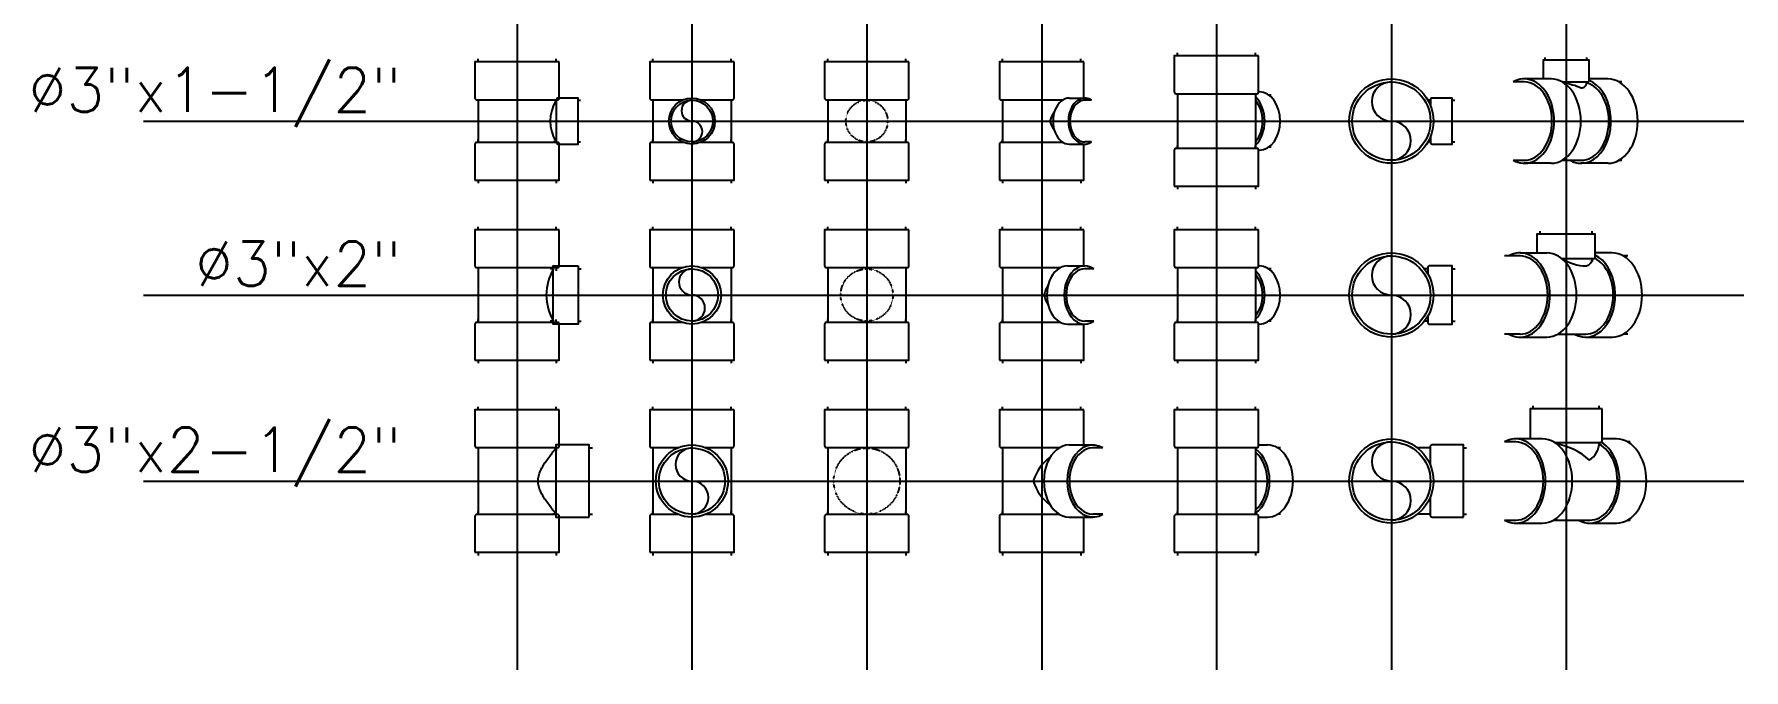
# Model space of a CAD drawing. Header units: inches. Extents: x 71 to 14885, y 6 to 9627.
# Drawn here: x 270 to 2236, y 4136 to 4867 of the extents above; entities that cross this region are included whole.
import ezdxf
from ezdxf.enums import TextEntityAlignment as Align

# ---------------------------------------------------------------- set-up
doc = ezdxf.new("R2010")
doc.units = ezdxf.units.IN
doc.header["$MEASUREMENT"] = 0
doc.linetypes.add('HIDDEN2', pattern=[0.1875, 0.125, -0.0625])
doc.layers.add('PVC', color=3, linetype='Continuous')
doc.layers.add('TEXT', color=2, linetype='Continuous')
doc.styles.add('ROMANS', font='romans', dxfattribs={"width": 0.85, "height": 95})

# ---------------------------------------------------------------- blocks, each defined once
blk = doc.blocks.new('PVC112')
for p, q in [((-25, 24), (-28, 24)), ((0, 24), (3, 24)), ((-25, -24), (-28, -24)), ((0, -24), (3, -24))]:
    blk.add_line(p, q)
blk.add_lwpolyline([(-25, 24.5), (-25, -24.5, 0.414214), (-23, -26.5), (0, -26.5), (0, 26.5), (-23, 26.5, 0.414214)], format="xyb", close=True)
blk = doc.blocks.new('PVC3')
for p, q in [((-43.5, 45), (-47, 45)), ((0, 45), (3.5, 45)), ((-43.5, -45), (-47, -45)), ((0, -45), (3.5, -45))]:
    blk.add_line(p, q)
blk.add_lwpolyline([(0, -48.5), (0, 48.5), (-41.5, 48.5, 0.414214), (-43.5, 46.5), (-43.5, -46.5, 0.414214), (-41.5, -48.5)], format="xyb", close=True)
blk = doc.blocks.new('PT3112')
at = {"ltscale": 0.3}
blk.add_line((-45, 24.5), (-45, -24.5), dxfattribs=at)
at = {"color": 9, "ltscale": 0.3}
blk.add_arc((83.1, 0), 45, 147.769, 212.231, dxfattribs=at)
at = {"ltscale": 0.3}
for p, rotation in [((0, 68), 90), ((0, -68), 270)]:
    blk.add_blockref('PVC3', p, dxfattribs=dict(at, rotation=rotation))
blk.add_blockref('PVC112', (70, 0), dxfattribs=at)
blk = doc.blocks.new('PVC2')
for p, q in [((-28.5, 30), (-32, 30)), ((0, 30), (3.5, 30)), ((-28.5, -30), (-32, -30)), ((0, -30), (3.5, -30))]:
    blk.add_line(p, q)
blk.add_lwpolyline([(0, 33.5), (0, -33.5), (-28.5, -33.5), (-28.5, 33.5)], close=True)
blk = doc.blocks.new('PT32')
at = {"ltscale": 0.3}
blk.add_line((-45, 31.5), (-45, -31.5), dxfattribs=at)
at = {"color": 9, "ltscale": 0.3}
blk.add_lwpolyline([(42, 30, 0.138287), (33.5, 0, 0.138287), (42, -30, 0.138287)], format="xyb", dxfattribs=at)
at = {"ltscale": 0.3}
for p, rotation in [((0, 75), 90), ((0, -75), 270)]:
    blk.add_blockref('PVC3', p, dxfattribs=dict(at, rotation=rotation))
blk.add_blockref('PVC2', (70, 0), dxfattribs=at)
blk = doc.blocks.new('PVC212')
for p, q in [((-38.5, 38), (-42, 38)), ((0, 38), (3.5, 38)), ((-38.5, -38), (-42, -38)), ((0, -38), (3.5, -38))]:
    blk.add_line(p, q)
blk.add_lwpolyline([(0, -41.5), (0, 41.5), (-38.5, 41.5), (-38.5, -41.5)], close=True)
blk = doc.blocks.new('PT3212')
at = {"ltscale": 0.3}
blk.add_line((-45, 38.5), (-45, -38.5), dxfattribs=at)
at = {"color": 9, "ltscale": 0.3}
blk.add_lwpolyline([(45, -38, -0.001066), (43.8, -36.6, -0.003643), (43.4, -36.1, -0.000474), (40.5, -32.5, -0.000975), (39.1, -30.7, -0.010388), (37.5, -28.7, -0.003471), (32.9, -22.3, -0.025749), (30.4, -18.5, -0.015409), (26.8, -11.7, -0.057711), (24.8, -6.1, -0.056727), (24.1, 0, -0.056727), (24.8, 6.1, -0.057711), (26.8, 11.7, -0.015409), (30.4, 18.5, -0.025749), (32.9, 22.3, -0.003471), (37.5, 28.7, -0.010388), (39.1, 30.7, -0.000975), (40.5, 32.5, -0.000474), (43.4, 36.1, -0.003643), (43.8, 36.6, -0.001066), (45, 38)], format="xyb", dxfattribs=at)
at = {"ltscale": 0.3}
for p, rotation in [((0, 82), 90), ((0, -82), 270)]:
    blk.add_blockref('PVC3', p, dxfattribs=dict(at, rotation=rotation))
blk.add_blockref('PVC212', (83, 0), dxfattribs=at)
blk = doc.blocks.new('PT3112A')
at = {"ltscale": 0.3}
for p, q in [((-45, 68), (-45, 71.5)), ((45, 68), (45, 71.5)), ((-45, 24.5), (-45, 21)), ((-45, 24.5), (-45, -24.5)), ((45, 24.5), (45, 21)), ((45, 24.5), (45, -24.5)), ((-45, -24.5), (-45, -21)), ((45, -24.5), (45, -21)), ((-45, -68), (-45, -71.5)), ((45, -68), (45, -71.5))]:
    blk.add_line(p, q, dxfattribs=at)
for points in [[(48.5, 68), (-48.5, 68), (-48.5, 26.5, 0.414214), (-46.5, 24.5), (-10.1, 24.5, 0.414214)], [(10.1, 24.5), (46.5, 24.5, 0.414214), (48.5, 26.5), (48.5, 68)], [(-10.1, -24.5), (-46.5, -24.5, 0.414214), (-48.5, -26.5), (-48.5, -68)], [(-48.5, -68), (48.5, -68), (48.5, -26.5, 0.414214), (46.5, -24.5), (10.1, -24.5, 0.414214)]]:
    blk.add_lwpolyline(points, format="xyb", dxfattribs=at)
blk.add_circle((0, 0), 26.5, dxfattribs=at)
at = {"color": 9, "ltscale": 0.3}
blk.add_circle((0, 0), 24, dxfattribs=at)
for centre, start, end in [((0, 12), 90, 270), ((0, -12), 270, 90)]:
    blk.add_arc(centre, 12, start, end, dxfattribs=at)
blk = doc.blocks.new('PT3112B')
at = {"ltscale": 0.3}
for p, q in [((-45, 24.5), (-45, -24.5)), ((45, 24.5), (45, -24.5))]:
    blk.add_line(p, q, dxfattribs=at)
at = {"color": 9, "linetype": 'HIDDEN2', "ltscale": 0.3}
blk.add_circle((0, 0), 24, dxfattribs=at)
at = {"ltscale": 0.3}
for p, rotation in [((0, 68), 90), ((0, -68), 270)]:
    blk.add_blockref('PVC3', p, dxfattribs=dict(at, rotation=rotation))
blk = doc.blocks.new('PT3112C')
at = {"ltscale": 0.3}
for p, q in [((-45, 68), (-45, 71.5)), ((45, 68), (45, 71.5)), ((-45, 24.5), (-45, 21)), ((-45, 24.5), (-45, -24.5)), ((-45, -24.5), (-45, -21)), ((-45, -68), (-45, -71.5)), ((45, -68), (45, -71.5))]:
    blk.add_line(p, q, dxfattribs=at)
for p, q in [((31.8, 26.5), (49.5, 26.5)), ((31.8, -26.5), (49.5, -26.5))]:
    blk.add_line(p, q)
at = {"color": 9}
for p, q in [((57.4, 24), (49.5, 24)), ((57.4, -24), (49.5, -24))]:
    blk.add_line(p, q, dxfattribs=at)
at = {"ltscale": 0.3}
for points in [[(48.5, 68), (-48.5, 68), (-48.5, 26.5, 0.414214), (-46.5, 24.5), (24.7, 24.5, 0.414214)], [(24.7, -24.5), (-46.5, -24.5, 0.414214), (-48.5, -26.5), (-48.5, -68)], [(-48.5, -68), (48.5, -68), (48.5, -26.5, 0.414214)]]:
    blk.add_lwpolyline(points, format="xyb", dxfattribs=at)
blk.add_lwpolyline([(48.5, 26.5), (48.5, 68)], dxfattribs=at)
at = {"color": 9}
for centre, start, end in [((44, -9.9), 143.9779, 164.0662), ((44, 9.9), 195.9338, 216.0221)]:
    blk.add_arc(centre, 36, start, end, dxfattribs=at)
for centre, start_param, end_param in [((31.8, 0), 0, 3.141593), ((49.5, 0), -0.437862, 3.579454)]:
    blk.add_ellipse(centre, major_axis=(0, 26.5), ratio=0.707107, start_param=start_param, end_param=end_param)
blk.add_ellipse((49.5, 0), major_axis=(0, 24), ratio=0.707107, start_param=0, end_param=3.141593, dxfattribs=at)
blk = doc.blocks.new('PT32D')
at = {"ltscale": 0.3}
for p, q in [((-45, 31.5), (-45, -31.5)), ((45, 31.5), (45, -31.5))]:
    blk.add_line(p, q, dxfattribs=at)
for p, q in [((63, 30), (60, 30)), ((63, -30), (60, -30))]:
    blk.add_line(p, q)
at = {"color": 9}
for major_axis, start_param, end_param in [((0, 33.5), -2.551538, -0.590054), ((0, 30), -2.471166, -0.670427)]:
    blk.add_ellipse((31.8, 0), major_axis=major_axis, ratio=0.707107, start_param=start_param, end_param=end_param, dxfattribs=at)
blk.add_ellipse((49.5, 0), major_axis=(0, 33.5), ratio=0.707107, start_param=3.141593, end_param=6.283185)
at = {"ltscale": 0.3}
for p, rotation in [((0, 75), 90), ((0, -75), 270)]:
    blk.add_blockref('PVC3', p, dxfattribs=dict(at, rotation=rotation))
blk = doc.blocks.new('PT3112E')
at = {"ltscale": 0.3}
for p, q in [((45, 24), (42, 24)), ((70, 24), (73, 24)), ((45, -24), (42, -24)), ((70, -24), (73, -24))]:
    blk.add_line(p, q, dxfattribs=at)
for points in [[(45, -18.1), (45, -24.5, 0.414214), (47, -26.5), (70, -26.5), (70, 26.5), (47, 26.5, 0.414214), (45, 24.5)], [(45, 24.5), (45, 18.1, 0.414214)]]:
    blk.add_lwpolyline(points, format="xyb", dxfattribs=at)
blk.add_circle((0, 0), 48.5)
at = {"color": 9}
blk.add_circle((0, 0), 45, dxfattribs=at)
for centre, start, end in [((0, 22.5), 90, 270), ((0, -22.5), 270, 90)]:
    blk.add_arc(centre, 22.5, start, end, dxfattribs=at)
blk = doc.blocks.new('PT3112F')
at = {"ltscale": 0.3}
for p, q in [((-24, 70), (-24, 73)), ((24, 70), (24, 73))]:
    blk.add_line(p, q, dxfattribs=at)
for p, q in [((-48.1, 45), (-60.9, 45)), ((-17.3, 48.5), (-48.1, 48.5)), ((48.1, 48.5), (26.5, 48.5)), ((63.9, 45), (60.9, 45)), ((-60.9, -45), (-48.1, -45)), ((-17.3, -48.5), (-48.1, -48.5)), ((-4.5, -45), (17.3, -45)), ((48.1, -48.5), (17.3, -48.5)), ((60.9, -45), (63.9, -45))]:
    blk.add_line(p, q)
blk.add_lwpolyline([(-4.5, 45), (24.5, 45, 0.414214), (26.5, 47), (26.5, 70), (-26.5, 70), (-26.5, 48.5, 0.414214)], format="xyb", dxfattribs=at)
at = {"color": 9}
for centre, radius, start, end in [((-17.1, -43.3), 88.3, 67.1399, 80.5841), ((17.1, 45), 6.94, 268.5271, 0)]:
    blk.add_arc(centre, radius, start, end, dxfattribs=at)
for centre, start_param, end_param in [((-48.1, 0), 2.759362, 6.665416), ((-17.3, 0), 3.141593, 6.283185), ((17.3, 0), 2.759362, 6.012845), ((48.1, 0), 3.141593, 6.283185)]:
    blk.add_ellipse(centre, major_axis=(0, 48.5), ratio=0.707107, start_param=start_param, end_param=end_param)
for centre, end_param in [((-48.1, 0), 6.283185), ((17.3, 0), 6.07405)]:
    blk.add_ellipse(centre, major_axis=(0, 45), ratio=0.707107, start_param=3.141593, end_param=end_param, dxfattribs=at)
blk = doc.blocks.new('PT32A')
at = {"ltscale": 0.3}
for p, q in [((-45, 75), (-45, 78.5)), ((45, 75), (45, 78.5)), ((-45, 31.5), (-45, -31.5)), ((-45, 31.5), (-45, 28)), ((45, 31.5), (45, -31.5)), ((45, 31.5), (45, 28)), ((-45, -31.5), (-45, -28)), ((45, -31.5), (45, -28)), ((-45, -75), (-45, -78.5)), ((45, -75), (45, -78.5))]:
    blk.add_line(p, q, dxfattribs=at)
for points in [[(48.5, 75), (-48.5, 75), (-48.5, 33.5, 0.414214), (-46.5, 31.5), (-11.4, 31.5, 0.414214)], [(11.4, 31.5), (46.5, 31.5, 0.414214), (48.5, 33.5), (48.5, 75)], [(-48.5, -75), (48.5, -75), (48.5, -33.5, 0.414214), (46.5, -31.5), (11.4, -31.5, 0.414214)], [(-11.4, -31.5), (-46.5, -31.5, 0.414214), (-48.5, -33.5), (-48.5, -75)]]:
    blk.add_lwpolyline(points, format="xyb", dxfattribs=at)
blk.add_circle((0, 0), 33.5, dxfattribs=at)
at = {"color": 9, "ltscale": 0.3}
blk.add_circle((0, 0), 30, dxfattribs=at)
for centre, start, end in [((0, 15), 90, 270), ((0, -15), 270, 90)]:
    blk.add_arc(centre, 15, start, end, dxfattribs=at)
blk = doc.blocks.new('PT32B')
at = {"ltscale": 0.3}
for p, q in [((-45, 31.5), (-45, -31.5)), ((45, 31.5), (45, -31.5))]:
    blk.add_line(p, q, dxfattribs=at)
at = {"color": 9, "linetype": 'HIDDEN2', "ltscale": 0.3}
blk.add_circle((0, 0), 30, dxfattribs=at)
at = {"ltscale": 0.3}
for p, rotation in [((0, 75), 90), ((0, -75), 270)]:
    blk.add_blockref('PVC3', p, dxfattribs=dict(at, rotation=rotation))
blk = doc.blocks.new('PT32C')
at = {"ltscale": 0.3}
for p, q in [((-45, 75), (-45, 78.5)), ((45, 75), (45, 78.5)), ((-45, 31.5), (-45, 28)), ((-45, 31.5), (-45, -31.5)), ((-45, -31.5), (-45, -28)), ((-45, -75), (-45, -78.5)), ((45, -75), (45, -78.5))]:
    blk.add_line(p, q, dxfattribs=at)
for p, q in [((29.7, 33.5), (49.5, 33.5)), ((29.7, -33.5), (49.5, -33.5))]:
    blk.add_line(p, q)
at = {"color": 9}
for p, q in [((60, 30), (49.5, 30)), ((60, -30), (49.5, -30))]:
    blk.add_line(p, q, dxfattribs=at)
at = {"ltscale": 0.3}
for points in [[(48.5, 75), (-48.5, 75), (-48.5, 33.5, 0.414214), (-46.5, 31.5), (21.6, 31.5, 0.414214)], [(21.6, -31.5), (-46.5, -31.5, 0.414214), (-48.5, -33.5), (-48.5, -75)], [(-48.5, -75), (48.5, -75), (48.5, -33.5, 0.414214)]]:
    blk.add_lwpolyline(points, format="xyb", dxfattribs=at)
blk.add_lwpolyline([(48.5, 33.5), (48.5, 75)], dxfattribs=at)
at = {"color": 9}
for centre, start, end in [((45.4, -11.9), 148.7172, 164.466), ((45.4, 11.9), 195.534, 211.2828)]:
    blk.add_arc(centre, 44.5, start, end, dxfattribs=at)
for centre, start_param, end_param in [((29.7, 0), 0, 3.141593), ((49.5, 0), -0.461193, 3.602785)]:
    blk.add_ellipse(centre, major_axis=(0, 33.5), ratio=0.707107, start_param=start_param, end_param=end_param)
blk.add_ellipse((49.5, 0), major_axis=(0, 30), ratio=0.707107, start_param=0, end_param=3.141593, dxfattribs=at)
blk = doc.blocks.new('PT32E')
at = {"ltscale": 0.3}
for p, q in [((42, 30), (38.5, 30)), ((70, 30), (73.5, 30)), ((42, -30), (38.5, -30)), ((70, -30), (73.5, -30))]:
    blk.add_line(p, q, dxfattribs=at)
for points in [[(42, -24.3), (42, -31.5, 0.414214), (44, -33.5), (70, -33.5), (70, 33.5), (44, 33.5, 0.414214), (42, 31.5)], [(42, 31.5), (42, 24.3, 0.414214)]]:
    blk.add_lwpolyline(points, format="xyb", dxfattribs=at)
blk.add_circle((0, 0), 48.5, dxfattribs=at)
at = {"color": 9, "ltscale": 0.3}
blk.add_circle((0, 0), 45, dxfattribs=at)
for centre, start, end in [((0, 22.5), 90, 270), ((0, -22.5), 270, 90)]:
    blk.add_arc(centre, 22.5, start, end, dxfattribs=at)
blk = doc.blocks.new('PT32F')
at = {"ltscale": 0.3}
for p, q in [((-30, 70), (-30, 73.5)), ((30, 70), (30, 73.5)), ((-53, 45), (-70.8, 45)), ((-53, 48.5), (-22.3, 48.5)), ((30, 42), (30, 38.5)), ((53, 48.5), (33.5, 48.5)), ((70.8, 45), (65.8, 45)), ((-53, -45), (-70.8, -45)), ((-53, -48.5), (-22.3, -48.5)), ((-9.5, -45), (22.3, -45)), ((22.3, -48.5), (53, -48.5)), ((70.8, -45), (65.8, -45))]:
    blk.add_line(p, q, dxfattribs=at)
blk.add_lwpolyline([(-5.1, 42), (31.5, 42, 0.414214), (33.5, 44), (33.5, 70), (-33.5, 70), (-33.5, 48.5, 0.414214)], format="xyb", dxfattribs=at)
at = {"color": 9, "ltscale": 0.3}
for centre, radius, start, end in [((23.3, 85.6), 52, 236.8727, 270), ((21.3, 42), 8.7, 283.3805, 0)]:
    blk.add_arc(centre, radius, start, end, dxfattribs=at)
at = {"ltscale": 0.3}
for centre, start_param, end_param in [((-53, 0), 2.759362, 6.665416), ((-22.3, 0), 3.141593, 6.283185), ((22.3, 0), 2.759362, 5.949695), ((53, 0), 3.141593, 6.283185)]:
    blk.add_ellipse(centre, major_axis=(0, 48.5), ratio=0.707107, start_param=start_param, end_param=end_param, dxfattribs=at)
at = {"color": 9, "ltscale": 0.3}
for centre, end_param in [((-53, 0), 6.283185), ((22.3, 0), 5.946368)]:
    blk.add_ellipse(centre, major_axis=(0, 45), ratio=0.707107, start_param=3.141593, end_param=end_param, dxfattribs=at)
blk = doc.blocks.new('PT3212A')
at = {"ltscale": 0.3}
for p, q in [((-45, 82), (-45, 85.5)), ((45, 82), (45, 85.5)), ((-45, 38.5), (-45, 35)), ((-45, 38.5), (-45, -38.5)), ((45, 38.5), (45, 35)), ((45, 38.5), (45, -38.5)), ((-45, -38.5), (-45, -35)), ((45, -38.5), (45, -35)), ((-45, -82), (-45, -85.5)), ((45, -82), (45, -85.5))]:
    blk.add_line(p, q, dxfattribs=at)
for points in [[(48.5, 82), (-48.5, 82), (-48.5, 40.5, 0.414214), (-46.5, 38.5), (-15.5, 38.5, 0.414214)], [(15.5, 38.5), (46.5, 38.5, 0.414214), (48.5, 40.5), (48.5, 82)], [(-15.5, -38.5), (-46.5, -38.5, 0.414214), (-48.5, -40.5), (-48.5, -82)], [(-48.5, -82), (48.5, -82), (48.5, -40.5, 0.414214), (46.5, -38.5), (15.5, -38.5, 0.414214)]]:
    blk.add_lwpolyline(points, format="xyb", dxfattribs=at)
blk.add_circle((0, 0), 41.5, dxfattribs=at)
at = {"color": 9, "ltscale": 0.3}
blk.add_circle((0, 0), 38, dxfattribs=at)
for centre, start, end in [((0, 19), 90, 270), ((0, -19), 270, 90)]:
    blk.add_arc(centre, 19, start, end, dxfattribs=at)
blk = doc.blocks.new('PT3212B')
at = {"ltscale": 0.3}
for p, q in [((-45, 38.5), (-45, -38.5)), ((45, 38.5), (45, -38.5))]:
    blk.add_line(p, q, dxfattribs=at)
at = {"color": 9, "linetype": 'HIDDEN2', "ltscale": 0.3}
blk.add_circle((0, 0), 38, dxfattribs=at)
at = {"ltscale": 0.3}
for p, rotation in [((0, 82), 90), ((0, -82), 270)]:
    blk.add_blockref('PVC3', p, dxfattribs=dict(at, rotation=rotation))
blk = doc.blocks.new('PT3212C')
at = {"ltscale": 0.3}
for p, q in [((-45, 82), (-45, 85.5)), ((45, 82), (45, 85.5)), ((-45, 38.5), (-45, 35)), ((-45, 38.5), (-45, -38.5)), ((-45, -38.5), (-45, -35)), ((-45, -82), (-45, -85.5)), ((45, -82), (45, -85.5))]:
    blk.add_line(p, q, dxfattribs=at)
for p, q in [((31.8, 41.5), (58.7, 41.5)), ((31.8, -41.5), (58.7, -41.5))]:
    blk.add_line(p, q)
at = {"color": 9}
for p, q in [((70.5, 38), (58.7, 38)), ((70.5, -38), (58.7, -38))]:
    blk.add_line(p, q, dxfattribs=at)
at = {"ltscale": 0.3}
for points in [[(48.5, 82), (-48.5, 82), (-48.5, 40.5, 0.414214), (-46.5, 38.5), (20.9, 38.5, 0.414214)], [(20.9, -38.5), (-46.5, -38.5, 0.414214), (-48.5, -40.5), (-48.5, -82)], [(-48.5, -82), (48.5, -82), (48.5, -41.5, 0.414214)]]:
    blk.add_lwpolyline(points, format="xyb", dxfattribs=at)
blk.add_lwpolyline([(48.5, 41.5), (48.5, 82)], dxfattribs=at)
at = {"color": 9}
for centre, start, end in [((44.4, -17.6), 126.9362, 162.0182), ((44.4, 17.6), 197.9818, 233.0638)]:
    blk.add_arc(centre, 57, start, end, dxfattribs=at)
for centre, start_param, end_param in [((31.8, 0), 0, 3.141593), ((58.7, 0), -0.413643, 3.555236)]:
    blk.add_ellipse(centre, major_axis=(0, 41.5), ratio=0.707107, start_param=start_param, end_param=end_param)
blk.add_ellipse((58.7, 0), major_axis=(0, 38), ratio=0.707107, start_param=0, end_param=3.141593, dxfattribs=at)
blk = doc.blocks.new('PT3212D')
for p, q in [((48.5, 41.5), (58.7, 41.5)), ((73.5, 38), (70.5, 38)), ((73.5, -38), (70.5, -38)), ((48.5, -41.5), (58.7, -41.5))]:
    blk.add_line(p, q)
at = {"ltscale": 0.3}
for p, q in [((-45, 38.5), (-45, -38.5)), ((45, 38.5), (45, -38.5))]:
    blk.add_line(p, q, dxfattribs=at)
blk.add_ellipse((58.7, 0), major_axis=(0, 41.5), ratio=0.707107, start_param=3.141593, end_param=6.283185)
at = {"color": 9}
for major_axis, start_param, end_param in [((0, 41.5), -2.675782, -0.465811), ((0, 38), -2.628911, -0.512682)]:
    blk.add_ellipse((31.8, 0), major_axis=major_axis, ratio=0.707107, start_param=start_param, end_param=end_param, dxfattribs=at)
at = {"ltscale": 0.3}
for p, rotation in [((0, 82), 90), ((0, -82), 270)]:
    blk.add_blockref('PVC3', p, dxfattribs=dict(at, rotation=rotation))
blk = doc.blocks.new('PT3212E')
at = {"ltscale": 0.3}
for p, q in [((44.5, 38), (30.1, 38)), ((83, 38), (86.5, 38)), ((44.5, -38), (30.1, -38)), ((83, -38), (86.5, -38))]:
    blk.add_line(p, q, dxfattribs=at)
for points in [[(83, -41.5), (83, 41.5), (47, 41.5, 0.414214), (44.5, 39), (44.5, 19.3, 0.414214)], [(44.5, -19.3), (44.5, -39, 0.414214), (47, -41.5), (83, -41.5)]]:
    blk.add_lwpolyline(points, format="xyb", dxfattribs=at)
blk.add_circle((0, 0), 48.5)
at = {"color": 9}
blk.add_circle((0, 0), 45, dxfattribs=at)
for centre, start, end in [((0, 22.5), 90, 270), ((0, -22.5), 270, 90)]:
    blk.add_arc(centre, 22.5, start, end, dxfattribs=at)
blk = doc.blocks.new('PT3212F')
at = {"ltscale": 0.3}
for p, q in [((-38, 83), (-38, 86.5)), ((38, 83), (38, 86.5))]:
    blk.add_line(p, q, dxfattribs=at)
for p, q in [((-58, 45), (-70.8, 45)), ((-27.2, 48.5), (-58, 48.5)), ((58, 48.5), (41.5, 48.5)), ((73.8, 45), (70.8, 45)), ((-70.8, -45), (-58, -45)), ((-58, -48.5), (-27.2, -48.5)), ((-14.4, -45), (27.2, -45)), ((27.2, -48.5), (58, -48.5)), ((70.8, -45), (73.8, -45))]:
    blk.add_line(p, q)
for points in [[(41.5, 83), (-41.5, 83), (-41.5, 48.5, 0.414214)], [(-13.6, 44.5), (39, 44.5, 0.414214), (41.5, 47), (41.5, 83)]]:
    blk.add_lwpolyline(points, format="xyb", dxfattribs=at)
at = {"color": 9}
for centre, radius, start, end in [((-26.9, -36.5), 81, 48.4334, 78.9625), ((13.7, 44.5), 24.3, 302.7582, 0)]:
    blk.add_arc(centre, radius, start, end, dxfattribs=at)
for centre, start_param, end_param in [((-58, 0), 2.759362, 6.665416), ((-27.2, 0), 3.141593, 6.283185), ((27.2, 0), 2.759362, 5.89275), ((58, 0), 3.141593, 6.283185)]:
    blk.add_ellipse(centre, major_axis=(0, 48.5), ratio=0.707107, start_param=start_param, end_param=end_param)
for centre, end_param in [((-58, 0), 6.283185), ((27.2, 0), 5.94076)]:
    blk.add_ellipse(centre, major_axis=(0, 45), ratio=0.707107, start_param=3.141593, end_param=end_param, dxfattribs=at)

msp = doc.modelspace()

# ---------------------------------------------------------------- linework, layer by layer
at = {"color": 8}
for p, q in [((825.1, 5140.3), (825.1, 4135.6)), ((1026.1, 5140.3), (1026.1, 4135.6)), ((1227.2, 5140.3), (1227.2, 4135.6)), ((1428.3, 5140.3), (1428.3, 4135.6)), ((1629.3, 5140.3), (1629.3, 4135.6)), ((1830.4, 5140.3), (1830.4, 4135.6)), ((2031.4, 5140.3), (2031.4, 4135.6)), ((395.6, 4766.9), (2235.7, 4766.9)), ((395.6, 4566.8), (2235.7, 4566.8)), ((395.6, 4352.8), (2235.7, 4352.8))]:
    msp.add_line(p, q, dxfattribs=at)

# ---------------------------------------------------------------- block references
at = {"layer": 'PVC'}
for name, p in [('PT3112', (825.1, 4766.9)), ('PT3112A', (1026.1, 4766.9)), ('PT3112B', (1227.2, 4766.9)), ('PT3112C', (1428.3, 4766.9)), ('PT32D', (1629.3, 4766.9)), ('PT3112F', (2031.4, 4766.9)), ('PT3112E', (1830.4, 4766.9)), ('PT32', (825.1, 4566.8)), ('PT32A', (1026.1, 4566.8)), ('PT32B', (1227.2, 4566.8)), ('PT32C', (1428.3, 4566.8)), ('PT32D', (1629.3, 4566.8)), ('PT32F', (2031.4, 4566.8)), ('PT32E', (1830.4, 4566.8)), ('PT3212', (825.1, 4352.8)), ('PT3212A', (1026.1, 4352.8)), ('PT3212B', (1227.2, 4352.8)), ('PT3212C', (1428.3, 4352.8)), ('PT3212D', (1629.3, 4352.8)), ('PT3212F', (2031.4, 4352.8)), ('PT3212E', (1830.4, 4352.8))]:
    msp.add_blockref(name, p, dxfattribs=at)

# ---------------------------------------------------------------- texts
at = {"layer": 'TEXT', "color": 3, "style": 'ROMANS'}
for s, p in [('%%C3"x1-1/2"', (692.1, 4777.4)), ('%%C3"x2"', (692.1, 4577.4)), ('%%C3"x2-1/2"', (692.1, 4363.4))]:
    msp.add_text(s, height=50.8, dxfattribs=at).set_placement(p, align=Align.RIGHT)

doc.saveas('drawing.dxf')
